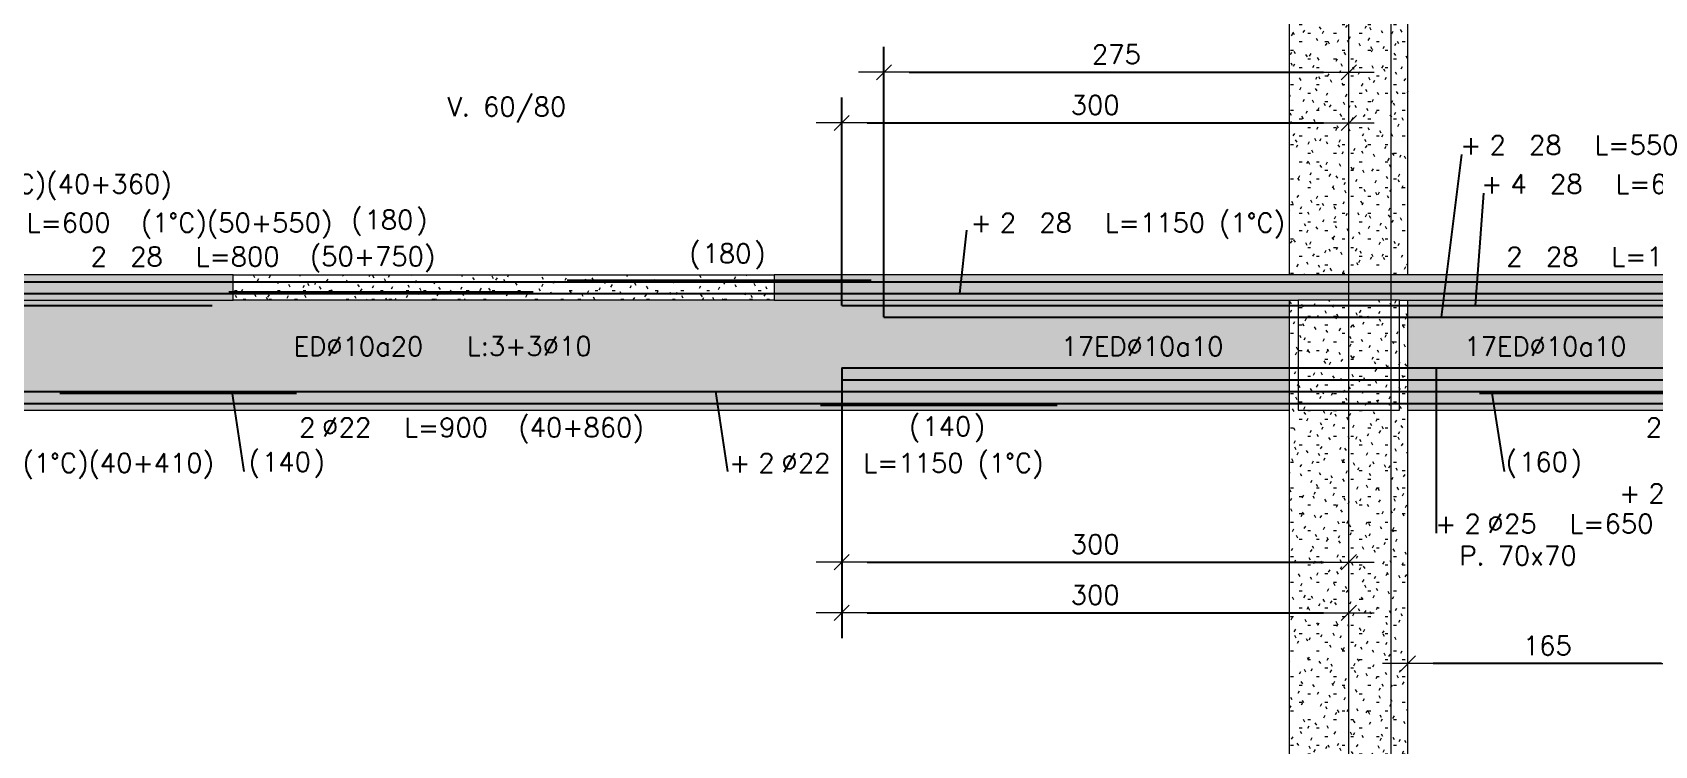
# Model space of a CAD drawing. Extents: x -3544 to 11711, y -11366 to 8565.
# Drawn here: x 608 to 1568, y 1949 to 2371 of the extents above; entities that cross this region are included whole.
import ezdxf
from ezdxf.enums import TextEntityAlignment as Align

# ---------------------------------------------------------------- set-up
doc = ezdxf.new("R2010")
doc.units = 0
doc.header["$LTSCALE"] = 30
doc.header["$MEASUREMENT"] = 0
doc.linetypes.add('EJE2$0$RLE-PROYECCION', pattern=[0.71438, 0.47625, -0.23813])
doc.layers.get('0').update_dxf_attribs({"linetype": 'CONTINUOUS'})
doc.layers.add('EJE2$0$RLA-ACHURADO', color=30, linetype='EJE2$0$RLE-PROYECCION', lineweight=15, transparency=0.7)
for name, color, linetype, lineweight in [('EJE2$0$RLA-CONTORNO', 30, 'CONTINUOUS', 15), ('EJE2$0$RLA-COTAS', 7, 'CONTINUOUS', 9), ('EJE2$0$RLA-EJES', 1, 'CONTINUOUS', 9), ('EJE2$0$RLA-TEXTOS-1', 9, 'CONTINUOUS', 9)]:
    doc.layers.add(name, color=color, linetype=linetype, lineweight=lineweight)
doc.layers.add('EJE2$0$RLA-FE', color=7, linetype='CONTINUOUS')
doc.layers.add('EJE2$0$RLA-TEXTOS-FE', color=9, linetype='CONTINUOUS')
doc.styles.add('EJE2$0$RomanS', font='romans.shx', dxfattribs={"height": 11.25})
doc.dimstyles.new('EJE2$0$ING-50', dxfattribs={"dimscale": 50, "dimtxt": 0.27, "dimasz": 0.3, "dimexe": 0, "dimexo": 0, "dimgap": 0.1, "dimtad": 1, "dimdec": 1, "dimzin": 12, "dimdsep": 46, "dimtxsty": 'EJE2$0$RomanS', "dimblk": 'EJE2$0$TICK1', "dimblk1": 'EJE2$0$TICK1', "dimblk2": 'EJE2$0$TICK1', "dimcen": 0.09, "dimclrd": 2, "dimclre": 1, "dimclrt": 3, "dimadec": 0, "dimazin": 0, "dimtfac": 1, "dimtdec": 0, "dimtix": 1, "dimtmove": 2, "dimatfit": 3, "dimldrblk": 'EJE2$0$TICK1', "dimfxl": 0, "dimfxlon": 1, "dimtolj": 1, "dimtzin": 0, "dimarcsym": 0})
pattern_1 = [(0, (-1898.762, -1266.802), (20.32, 5.08), [1.676, -13.564, 1.676, -13.564, -81.28]), (0, (-1898.762, -1266.802), (20.32, 5.08), [-30.48, 1.676, -28.804, 1.676, -13.564, -35.56]), (0, (-1898.762, -1266.802), (20.32, 5.08), [-76.2, 1.676, -8.484, 1.676, -23.724]), (120, (-1891.142, -1264.262), (-14.559409, 15.057636), [1.676, -13.564, 1.676, -13.564, -81.28]), (120, (-1891.142, -1264.262), (-14.559409, 15.057636), [-30.48, 1.676, -28.804, 1.676, -13.564, -35.56]), (120, (-1891.142, -1264.262), (-14.559409, 15.057636), [-76.2, 1.676, -8.484, 1.676, -23.724]), (240, (-1888.602, -1254.102), (-5.760591, -20.137636), [1.676, -13.564, 1.676, -13.564, -81.28]), (240, (-1888.602, -1254.102), (-5.760591, -20.137636), [-30.48, 1.676, -28.804, 1.676, -13.564, -35.56]), (240, (-1888.602, -1254.102), (-5.760591, -20.137636), [-76.2, 1.676, -8.484, 1.676, -23.724])]

# ---------------------------------------------------------------- blocks, each defined once
blk = doc.blocks.new('*U34')
at = {"layer": 'EJE2$0$RLA-FE'}
for p, q in [((0, -50), (0, 0)), ((0, 0), (668.21, 0)), ((668.21, 0), (718.21, 0)), ((718.21, 0), (750, 0)), ((750, 0), (750, 0))]:
    blk.add_line(p, q, dxfattribs=at)
at = {"layer": 'EJE2$0$RLA-FE', "color": 3, "style": 'EJE2$0$RomanS', "flags": 8}
for tag, p in [('F=', (283.44, 9.32)), ('NUM', (297.85, 9.32))]:
    blk.add_attdef(tag, text='', height=11.25, dxfattribs=at).set_placement(p, align=Align.RIGHT)
at = {"layer": 'EJE2$0$RLA-FE', "color": 3, "style": 'EJE2$0$RomanS'}
for tag, p, flags in [('PHI', (301.74, 9.54), 14), ('DIAM', (311.6, 9.32), 12), ('MINUS', (333.62, 9.32), 13), ('MARK', (347.01, 9.32), 13), ('TEXTO_FE1', (350.31, 9.32), 8), ('TEXTO_FE2', (417.83, 9.34), 8), ('TIPO', (373.8, -75.78), 13), ('NVECES', (359.93, -94.72), 13), ('NUMFE', (363.86, -114.48), 13), ('CAPA', (372.06, -133.6), 13), ('DESPLAZA', (278.34, -151.59), 13), ('ESPACIO', (284.39, -169.95), 13), ('CANT', (298.23, -188.75), 13)]:
    blk.add_attdef(tag, p, '', height=11.25, dxfattribs=dict(at, flags=flags))
blk = doc.blocks.new('*U197')
at = {"layer": 'EJE2$0$RLA-FE'}
for q in [(0, 0), (1068.21, 0)]:
    blk.add_line((0, 0), q, dxfattribs=at)
at = {"layer": 'EJE2$0$RLA-FE', "color": 3, "style": 'EJE2$0$RomanS', "flags": 8}
for tag, p in [('F=', (550.98, 9.32)), ('NUM', (565.39, 9.32))]:
    blk.add_attdef(tag, text='', height=11.25, dxfattribs=at).set_placement(p, align=Align.RIGHT)
at = {"layer": 'EJE2$0$RLA-FE', "color": 3, "style": 'EJE2$0$RomanS'}
for tag, p, flags in [('PHI', (569.28, 9.54), 14), ('DIAM', (579.14, 9.32), 12), ('MINUS', (601.16, 9.32), 13), ('MARK', (614.55, 9.32), 13), ('TEXTO_FE1', (617.85, 9.32), 8), ('TEXTO_FE2', (685.37, 9.34), 8), ('TIPO', (573.8, -75.78), 13), ('NVECES', (559.93, -94.72), 13), ('NUMFE', (563.86, -114.48), 13), ('CAPA', (572.06, -133.6), 13), ('DESPLAZA', (278.34, -151.59), 13), ('ESPACIO', (284.39, -169.95), 13), ('CANT', (298.23, -188.75), 13)]:
    blk.add_attdef(tag, p, '', height=11.25, dxfattribs=dict(at, flags=flags))
blk = doc.blocks.new('*U37')
at = {"layer": 'EJE2$0$RLA-FE', "color": 6}
blk.add_line((0, 1), (180, 1), dxfattribs=at)
at = {"layer": 'EJE2$0$RLA-FE', "color": 3, "style": 'EJE2$0$RomanS', "flags": 8}
for tag, p in [('(', (75.66, 11.14)), ('EMP', (94.68, 11.14)), (')', (113.99, 11.14))]:
    blk.add_attdef(tag, text='', height=11.25, dxfattribs=at).set_placement(p, align=Align.CENTER)
blk = doc.blocks.new('*U41')
at = {"layer": 'EJE2$0$RLA-FE'}
for p, q in [((0, -50), (0, 0)), ((0, 0), (468.21, 0)), ((468.21, 0), (518.21, 0)), ((518.21, 0), (550, 0)), ((550, 0), (550, 0))]:
    blk.add_line(p, q, dxfattribs=at)
at = {"layer": 'EJE2$0$RLA-FE', "color": 3, "style": 'EJE2$0$RomanS', "flags": 8}
for tag, p in [('F=', (183.44, 36.32)), ('NUM', (197.85, 36.32))]:
    blk.add_attdef(tag, text='', height=11.25, dxfattribs=at).set_placement(p, align=Align.RIGHT)
at = {"layer": 'EJE2$0$RLA-FE', "color": 3, "style": 'EJE2$0$RomanS'}
for tag, p, flags in [('PHI', (201.74, 36.54), 14), ('DIAM', (211.6, 36.32), 12), ('MINUS', (233.62, 36.32), 13), ('MARK', (247.01, 36.32), 13), ('TEXTO_FE1', (250.31, 36.32), 8), ('TEXTO_FE2', (317.83, 36.34), 8), ('TIPO', (273.8, -75.78), 13), ('NVECES', (259.93, -94.72), 13), ('NUMFE', (263.86, -114.48), 13), ('CAPA', (272.06, -133.6), 13), ('DESPLAZA', (278.34, -151.59), 13), ('ESPACIO', (284.39, -169.95), 13), ('CANT', (298.23, -188.75), 13)]:
    blk.add_attdef(tag, p, '', height=11.25, dxfattribs=dict(at, flags=flags))
blk = doc.blocks.new('*U196')
at = {"layer": 'EJE2$0$RLA-FE'}
for q in [(0, 0), (1068.21, 0)]:
    blk.add_line((0, 0), q, dxfattribs=at)
at = {"layer": 'EJE2$0$RLA-FE', "color": 3, "style": 'EJE2$0$RomanS', "flags": 8}
for tag, p in [('F=', (451.32, 36.32)), ('NUM', (465.73, 36.32))]:
    blk.add_attdef(tag, text='', height=11.25, dxfattribs=at).set_placement(p, align=Align.RIGHT)
at = {"layer": 'EJE2$0$RLA-FE', "color": 3, "style": 'EJE2$0$RomanS'}
for tag, p, flags in [('PHI', (469.62, 36.54), 14), ('DIAM', (479.48, 36.32), 12), ('MINUS', (501.5, 36.32), 13), ('MARK', (514.89, 36.32), 13), ('TEXTO_FE1', (518.19, 36.32), 8), ('TEXTO_FE2', (585.71, 36.34), 8), ('TIPO', (573.8, -75.78), 13), ('NVECES', (559.93, -94.72), 13), ('NUMFE', (563.86, -114.48), 13), ('CAPA', (572.06, -133.6), 13), ('DESPLAZA', (278.34, -151.59), 13), ('ESPACIO', (284.39, -169.95), 13), ('CANT', (298.23, -188.75), 13)]:
    blk.add_attdef(tag, p, '', height=11.25, dxfattribs=dict(at, flags=flags))
blk = doc.blocks.new('*U42')
at = {"layer": 'EJE2$0$RLA-FE', "color": 6}
blk.add_line((0, 1), (180, 1), dxfattribs=at)
at = {"layer": 'EJE2$0$RLA-FE', "color": 3, "style": 'EJE2$0$RomanS', "flags": 8}
for tag, p in [('(', (75.66, 38.14)), ('EMP', (94.68, 38.14)), (')', (113.99, 38.14))]:
    blk.add_attdef(tag, text='', height=11.25, dxfattribs=at).set_placement(p, align=Align.CENTER)
blk = doc.blocks.new('*U198')
at = {"layer": 'EJE2$0$RLA-FE'}
for p, q in [((0, 0), (0, 0)), ((0, 0), (518.21, 0)), ((518.21, 0), (568.21, 0)), ((568.21, 0), (600, 0)), ((600, 0), (600, 0))]:
    blk.add_line(p, q, dxfattribs=at)
at = {"layer": 'EJE2$0$RLA-FE', "color": 3, "style": 'EJE2$0$RomanS', "flags": 8}
for tag, p in [('F=', (390.88, 66.32)), ('NUM', (405.29, 66.32))]:
    blk.add_attdef(tag, text='', height=11.25, dxfattribs=at).set_placement(p, align=Align.RIGHT)
at = {"layer": 'EJE2$0$RLA-FE', "color": 3, "style": 'EJE2$0$RomanS'}
for tag, p, flags in [('PHI', (409.19, 66.54), 14), ('DIAM', (419.04, 66.32), 12), ('MINUS', (441.06, 66.32), 13), ('MARK', (454.45, 66.32), 13), ('TEXTO_FE1', (457.75, 66.32), 8), ('TEXTO_FE2', (525.28, 66.34), 8), ('TIPO', (298.8, -75.78), 13), ('NVECES', (284.93, -94.72), 13), ('NUMFE', (288.86, -114.48), 13), ('CAPA', (297.06, -133.6), 13), ('DESPLAZA', (278.34, -151.59), 13), ('ESPACIO', (284.39, -169.95), 13), ('CANT', (298.23, -188.75), 13)]:
    blk.add_attdef(tag, p, '', height=11.25, dxfattribs=dict(at, flags=flags))
blk = doc.blocks.new('EJE2$0$TICK1')
for points in [[(-1, 0), (1, 0)], [(-0.3, -0.3), (0.3, 0.3)]]:
    blk.add_lwpolyline(points)
blk = doc.blocks.new('*D88')
at = {"layer": 'EJE2$0$RLA-COTAS', "color": 2, "lineweight": -2, "transparency": 16777216}
blk.add_line((-1679.52, 85), (-1409.52, 85), dxfattribs=at)
at = {"layer": 'EJE2$0$RLA-COTAS', "color": 2, "lineweight": -2, "transparency": 16777216, "xscale": 15, "yscale": 15, "zscale": 15, "rotation": 180}
blk.add_blockref('EJE2$0$TICK1', (-1694.52, 85), dxfattribs=at)
at = {"layer": 'EJE2$0$RLA-COTAS', "color": 2, "lineweight": -2, "transparency": 16777216, "xscale": 15, "yscale": 15, "zscale": 15}
blk.add_blockref('EJE2$0$TICK1', (-1394.52, 85), dxfattribs=at)
at = {"layer": 'EJE2$0$RLA-COTAS', "color": 3, "transparency": 16777216, "insert": (-1544.52, 95.62), "char_height": 11.25, "attachment_point": 5, "style": 'EJE2$0$RomanS'}
blk.add_mtext('\\A1;300', dxfattribs=at)
blk = doc.blocks.new('*U199')
at = {"layer": 'EJE2$0$RLA-FE'}
for p, q in [((0, 0), (0, 0)), ((0, 0), (468.21, 0)), ((468.21, 0), (518.21, 0)), ((518.21, 0), (550, 0)), ((550, 0), (550, 0))]:
    blk.add_line(p, q, dxfattribs=at)
at = {"layer": 'EJE2$0$RLA-FE', "color": 3, "style": 'EJE2$0$RomanS', "flags": 8}
for tag, p in [('F=', (353.52, 96.32)), ('NUM', (367.93, 96.32))]:
    blk.add_attdef(tag, text='', height=11.25, dxfattribs=at).set_placement(p, align=Align.RIGHT)
at = {"layer": 'EJE2$0$RLA-FE', "color": 3, "style": 'EJE2$0$RomanS'}
for tag, p, flags in [('PHI', (371.83, 96.54), 14), ('DIAM', (381.68, 96.32), 12), ('MINUS', (403.7, 96.32), 13), ('MARK', (417.09, 96.32), 13), ('TEXTO_FE1', (420.39, 96.32), 8), ('TEXTO_FE2', (487.92, 96.34), 8), ('TIPO', (273.8, -75.78), 13), ('NVECES', (259.93, -94.72), 13), ('NUMFE', (263.86, -114.48), 13), ('CAPA', (272.06, -133.6), 13), ('DESPLAZA', (278.34, -151.59), 13), ('ESPACIO', (284.39, -169.95), 13), ('CANT', (298.23, -188.75), 13)]:
    blk.add_attdef(tag, p, '', height=11.25, dxfattribs=dict(at, flags=flags))
blk = doc.blocks.new('*D89')
at = {"layer": 'EJE2$0$RLA-COTAS', "color": 2, "lineweight": -2, "transparency": 16777216}
blk.add_line((-1654.52, 115), (-1409.52, 115), dxfattribs=at)
at = {"layer": 'EJE2$0$RLA-COTAS', "color": 2, "lineweight": -2, "transparency": 16777216, "xscale": 15, "yscale": 15, "zscale": 15, "rotation": 180}
blk.add_blockref('EJE2$0$TICK1', (-1669.52, 115), dxfattribs=at)
at = {"layer": 'EJE2$0$RLA-COTAS', "color": 2, "lineweight": -2, "transparency": 16777216, "xscale": 15, "yscale": 15, "zscale": 15}
blk.add_blockref('EJE2$0$TICK1', (-1394.52, 115), dxfattribs=at)
at = {"layer": 'EJE2$0$RLA-COTAS', "color": 3, "transparency": 16777216, "insert": (-1532.02, 125.62), "char_height": 11.25, "attachment_point": 5, "style": 'EJE2$0$RomanS'}
blk.add_mtext('\\A1;275', dxfattribs=at)
blk = doc.blocks.new('*U50')
at = {"layer": 'EJE2$0$RLA-FE'}
for p, q in [((0, -40), (0, 0)), ((0, 0), (278.21, 0)), ((278.21, 0), (328.21, 0)), ((328.21, 0), (360, 0)), ((360, 0), (360, 0))]:
    blk.add_line(p, q, dxfattribs=at)
at = {"layer": 'EJE2$0$RLA-FE', "color": 3, "style": 'EJE2$0$RomanS', "flags": 8}
for tag, p in [('F=', (88.44, 66.32)), ('NUM', (102.85, 66.32))]:
    blk.add_attdef(tag, text='', height=11.25, dxfattribs=at).set_placement(p, align=Align.RIGHT)
at = {"layer": 'EJE2$0$RLA-FE', "color": 3, "style": 'EJE2$0$RomanS'}
for tag, p, flags in [('PHI', (106.74, 66.54), 14), ('DIAM', (116.6, 66.32), 12), ('MINUS', (138.62, 66.32), 13), ('MARK', (152.01, 66.32), 13), ('TEXTO_FE1', (155.31, 66.32), 8), ('TEXTO_FE2', (222.83, 66.34), 8), ('TIPO', (178.8, -75.78), 13), ('NVECES', (164.93, -94.72), 13), ('NUMFE', (168.86, -114.48), 13), ('CAPA', (177.06, -133.6), 13), ('DESPLAZA', (278.34, -151.59), 13), ('ESPACIO', (284.39, -169.95), 13), ('CANT', (298.23, -188.75), 13)]:
    blk.add_attdef(tag, p, '', height=11.25, dxfattribs=dict(at, flags=flags))
blk = doc.blocks.new('*U180')
at = {"layer": 'EJE2$0$RLA-FE'}
for p, q in [((0, 40), (0, 0)), ((68.35, 0), (846.56, 0)), ((828.21, 0), (860, 0)), ((846.56, 0), (896.56, 0)), ((860, 0), (860, 0))]:
    blk.add_line(p, q, dxfattribs=at)
at = {"layer": 'EJE2$0$RLA-FE', "color": 3, "style": 'EJE2$0$RomanS', "flags": 8}
for tag, p in [('F=', (338.44, -19.89)), ('NUM', (352.85, -19.89))]:
    blk.add_attdef(tag, text='', height=11.25, dxfattribs=at).set_placement(p, align=Align.RIGHT)
at = {"layer": 'EJE2$0$RLA-FE', "color": 3, "style": 'EJE2$0$RomanS'}
for tag, p, flags in [('DIAM', (366.6, -19.89), 12), ('MINUS', (388.62, -19.89), 13), ('MARK', (402.01, -19.89), 13), ('TEXTO_FE1', (405.31, -19.89), 8), ('PHI', (425.09, -19.68), 12), ('TEXTO_FE2', (472.83, -19.88), 8), ('TIPO', (428.8, -57.92), 13), ('NVECES', (414.93, -76.86), 13), ('NUMFE', (418.86, -96.62), 13), ('CAPA', (427.06, -115.74), 13), ('DESPLAZA', (277.18, -134.17), 13), ('ESPACIO', (283.22, -152.53), 13), ('CANT', (297.06, -171.33), 13)]:
    blk.add_attdef(tag, p, '', height=11.25, dxfattribs=dict(at, flags=flags))
blk = doc.blocks.new('*U56')
at = {"layer": 'EJE2$0$RLA-FE', "color": 6}
blk.add_line((0, -1), (140, -1), dxfattribs=at)
at = {"layer": 'EJE2$0$RLA-FE', "color": 3, "style": 'EJE2$0$RomanS', "flags": 8}
for tag, p in [('(', (55.66, -19.26)), ('EMP', (74.68, -19.26)), (')', (93.99, -19.26))]:
    blk.add_attdef(tag, text='', height=11.25, dxfattribs=at).set_placement(p, align=Align.CENTER)
blk = doc.blocks.new('*U59')
at = {"layer": 'EJE2$0$RLA-FE'}
for p, q in [((0, 40), (0, 0)), ((0, 0), (328.21, 0)), ((328.21, 0), (378.21, 0)), ((378.21, 0), (410, 0)), ((410, 0), (410, 0))]:
    blk.add_line(p, q, dxfattribs=at)
at = {"layer": 'EJE2$0$RLA-FE', "color": 3, "style": 'EJE2$0$RomanS', "flags": 8}
for tag, p in [('F=', (113.44, -47.89)), ('NUM', (127.85, -47.89))]:
    blk.add_attdef(tag, text='', height=11.25, dxfattribs=at).set_placement(p, align=Align.RIGHT)
at = {"layer": 'EJE2$0$RLA-FE', "color": 3, "style": 'EJE2$0$RomanS'}
for tag, p, flags in [('PHI', (131.74, -47.68), 12), ('DIAM', (141.6, -47.89), 12), ('MINUS', (163.62, -47.89), 13), ('MARK', (177.01, -47.89), 13), ('TEXTO_FE1', (180.31, -47.89), 8), ('TEXTO_FE2', (247.83, -47.88), 8), ('TIPO', (203.8, -57.92), 13), ('NVECES', (189.93, -76.86), 13), ('NUMFE', (193.86, -96.62), 13), ('CAPA', (202.06, -115.74), 13), ('DESPLAZA', (277.18, -134.17), 13), ('ESPACIO', (283.22, -152.53), 13), ('CANT', (297.06, -171.33), 13)]:
    blk.add_attdef(tag, p, '', height=11.25, dxfattribs=dict(at, flags=flags))
blk = doc.blocks.new('*U64')
at = {"layer": 'EJE2$0$RLA-FE'}
for p, q in [((0, 0), (0, 0)), ((0, 0), (918.21, 0)), ((918.21, 0), (968.21, 0))]:
    blk.add_line(p, q, dxfattribs=at)
at = {"layer": 'EJE2$0$RLA-FE', "color": 3, "style": 'EJE2$0$RomanS', "flags": 8}
for tag, p in [('F=', (408.44, -47.89)), ('NUM', (422.85, -47.89))]:
    blk.add_attdef(tag, text='', height=11.25, dxfattribs=at).set_placement(p, align=Align.RIGHT)
at = {"layer": 'EJE2$0$RLA-FE', "color": 3, "style": 'EJE2$0$RomanS'}
for tag, p, flags in [('PHI', (426.74, -47.68), 12), ('DIAM', (436.6, -47.89), 12), ('MINUS', (458.62, -47.89), 13), ('MARK', (472.01, -47.89), 13), ('TEXTO_FE1', (475.31, -47.89), 8), ('TEXTO_FE2', (542.83, -47.88), 8), ('TIPO', (498.8, -57.92), 13), ('NVECES', (484.93, -76.86), 13), ('NUMFE', (488.86, -96.62), 13), ('CAPA', (497.06, -115.74), 13), ('DESPLAZA', (277.18, -134.17), 13), ('ESPACIO', (283.22, -152.53), 13), ('CANT', (297.06, -171.33), 13)]:
    blk.add_attdef(tag, p, '', height=11.25, dxfattribs=dict(at, flags=flags))
blk = doc.blocks.new('*U181')
at = {"layer": 'EJE2$0$RLA-FE', "color": 6}
blk.add_line((0, -1), (140, -1), dxfattribs=at)
at = {"layer": 'EJE2$0$RLA-FE', "color": 3, "style": 'EJE2$0$RomanS', "flags": 8}
for tag, p in [('(', (115, -47.26)), ('EMP', (134.02, -47.26)), (')', (153.34, -47.26))]:
    blk.add_attdef(tag, text='', height=11.25, dxfattribs=at).set_placement(p, align=Align.CENTER)
blk = doc.blocks.new('*U60')
at = {"layer": 'EJE2$0$RLA-FE'}
for q in [(0, 0), (1068.21, 0)]:
    blk.add_line((0, 0), q, dxfattribs=at)
at = {"layer": 'EJE2$0$RLA-FE', "color": 3, "style": 'EJE2$0$RomanS', "flags": 8}
for tag, p in [('F=', (483.44, -47.89)), ('NUM', (497.85, -47.89))]:
    blk.add_attdef(tag, text='', height=11.25, dxfattribs=at).set_placement(p, align=Align.RIGHT)
at = {"layer": 'EJE2$0$RLA-FE', "color": 3, "style": 'EJE2$0$RomanS'}
for tag, p, flags in [('PHI', (501.74, -47.68), 12), ('DIAM', (511.6, -47.89), 12), ('MINUS', (533.62, -47.89), 13), ('MARK', (547.01, -47.89), 13), ('TEXTO_FE1', (550.31, -47.89), 8), ('TEXTO_FE2', (617.83, -47.88), 8), ('TIPO', (573.8, -57.92), 13), ('NVECES', (559.93, -76.86), 13), ('NUMFE', (563.86, -96.62), 13), ('CAPA', (572.06, -115.74), 13), ('DESPLAZA', (277.18, -134.17), 13), ('ESPACIO', (283.22, -152.53), 13), ('CANT', (297.06, -171.33), 13)]:
    blk.add_attdef(tag, p, '', height=11.25, dxfattribs=dict(at, flags=flags))
blk = doc.blocks.new('*U57')
at = {"layer": 'EJE2$0$RLA-FE'}
for q in [(0, 0), (1068.21, 0)]:
    blk.add_line((0, 0), q, dxfattribs=at)
at = {"layer": 'EJE2$0$RLA-FE', "color": 3, "style": 'EJE2$0$RomanS', "flags": 8}
for tag, p in [('F=', (483.44, -19.89)), ('NUM', (497.85, -19.89))]:
    blk.add_attdef(tag, text='', height=11.25, dxfattribs=at).set_placement(p, align=Align.RIGHT)
at = {"layer": 'EJE2$0$RLA-FE', "color": 3, "style": 'EJE2$0$RomanS'}
for tag, p, flags in [('PHI', (501.74, -19.68), 12), ('DIAM', (511.6, -19.89), 12), ('MINUS', (533.62, -19.89), 13), ('MARK', (547.01, -19.89), 13), ('TEXTO_FE1', (550.31, -19.89), 8), ('TEXTO_FE2', (617.83, -19.88), 8), ('TIPO', (573.8, -57.92), 13), ('NVECES', (559.93, -76.86), 13), ('NUMFE', (563.86, -96.62), 13), ('CAPA', (572.06, -115.74), 13), ('DESPLAZA', (277.18, -134.17), 13), ('ESPACIO', (283.22, -152.53), 13), ('CANT', (297.06, -171.33), 13)]:
    blk.add_attdef(tag, p, '', height=11.25, dxfattribs=dict(at, flags=flags))
blk = doc.blocks.new('*U184')
at = {"layer": 'EJE2$0$RLA-FE'}
for q in [(0, 0), (1118.21, 0)]:
    blk.add_line((0, 0), q, dxfattribs=at)
at = {"layer": 'EJE2$0$RLA-FE', "color": 3, "style": 'EJE2$0$RomanS'}
for tag, p, flags in [('TIPO', (598.8, -57.92), 13), ('PHI', (490.82, -72.68), 12), ('DIAM', (500.67, -72.89), 12), ('MINUS', (522.69, -72.89), 13), ('MARK', (536.08, -72.89), 13), ('TEXTO_FE1', (539.38, -72.89), 8), ('NVECES', (584.93, -76.86), 13), ('TEXTO_FE2', (606.91, -72.88), 8), ('NUMFE', (588.86, -96.62), 13), ('CAPA', (597.06, -115.74), 13), ('DESPLAZA', (277.18, -134.17), 13), ('ESPACIO', (283.22, -152.53), 13), ('CANT', (297.06, -171.33), 13)]:
    blk.add_attdef(tag, p, '', height=11.25, dxfattribs=dict(at, flags=flags))
at = {"layer": 'EJE2$0$RLA-FE', "color": 3, "style": 'EJE2$0$RomanS', "flags": 8}
for tag, p in [('F=', (472.51, -72.89)), ('NUM', (486.92, -72.89))]:
    blk.add_attdef(tag, text='', height=11.25, dxfattribs=at).set_placement(p, align=Align.RIGHT)
blk = doc.blocks.new('*D85')
at = {"layer": 'EJE2$0$RLA-COTAS', "color": 2, "lineweight": -2, "transparency": 16777216}
blk.add_line((-1679.52, -175), (-1409.52, -175), dxfattribs=at)
at = {"layer": 'EJE2$0$RLA-COTAS', "color": 2, "lineweight": -2, "transparency": 16777216, "xscale": 15, "yscale": 15, "zscale": 15, "rotation": 180}
blk.add_blockref('EJE2$0$TICK1', (-1694.52, -175), dxfattribs=at)
at = {"layer": 'EJE2$0$RLA-COTAS', "color": 2, "lineweight": -2, "transparency": 16777216, "xscale": 15, "yscale": 15, "zscale": 15}
blk.add_blockref('EJE2$0$TICK1', (-1394.52, -175), dxfattribs=at)
at = {"layer": 'EJE2$0$RLA-COTAS', "color": 3, "transparency": 16777216, "insert": (-1544.52, -164.38), "char_height": 11.25, "attachment_point": 5, "style": 'EJE2$0$RomanS'}
blk.add_mtext('\\A1;300', dxfattribs=at)
blk = doc.blocks.new('*U182')
at = {"layer": 'EJE2$0$RLA-FE'}
for p, q in [((0, 0), (0, 0)), ((0, 0), (568.21, 0)), ((568.21, 0), (618.21, 0)), ((618.21, 0), (650, 0)), ((650, 0), (650, 0))]:
    blk.add_line(p, q, dxfattribs=at)
at = {"layer": 'EJE2$0$RLA-FE', "color": 3, "style": 'EJE2$0$RomanS'}
for tag, p, flags in [('TIPO', (323.8, -57.92), 13), ('NVECES', (309.93, -76.86), 13), ('NUMFE', (313.86, -96.62), 13), ('PHI', (382.03, -97.68), 12), ('DIAM', (391.88, -97.89), 12), ('MINUS', (413.9, -97.89), 13), ('MARK', (427.29, -97.89), 13), ('TEXTO_FE1', (430.59, -97.89), 8), ('TEXTO_FE2', (498.12, -97.88), 8), ('CAPA', (322.06, -115.74), 13), ('DESPLAZA', (277.18, -134.17), 13), ('ESPACIO', (283.22, -152.53), 13), ('CANT', (297.06, -171.33), 13)]:
    blk.add_attdef(tag, p, '', height=11.25, dxfattribs=dict(at, flags=flags))
at = {"layer": 'EJE2$0$RLA-FE', "color": 3, "style": 'EJE2$0$RomanS', "flags": 8}
for tag, p in [('F=', (363.72, -97.89)), ('NUM', (378.13, -97.89))]:
    blk.add_attdef(tag, text='', height=11.25, dxfattribs=at).set_placement(p, align=Align.RIGHT)
blk = doc.blocks.new('*D86')
at = {"layer": 'EJE2$0$RLA-COTAS', "color": 2, "lineweight": -2, "transparency": 16777216}
blk.add_line((-1679.52, -205), (-1409.52, -205), dxfattribs=at)
at = {"layer": 'EJE2$0$RLA-COTAS', "color": 2, "lineweight": -2, "transparency": 16777216, "xscale": 15, "yscale": 15, "zscale": 15, "rotation": 180}
blk.add_blockref('EJE2$0$TICK1', (-1694.52, -205), dxfattribs=at)
at = {"layer": 'EJE2$0$RLA-COTAS', "color": 2, "lineweight": -2, "transparency": 16777216, "xscale": 15, "yscale": 15, "zscale": 15}
blk.add_blockref('EJE2$0$TICK1', (-1394.52, -205), dxfattribs=at)
at = {"layer": 'EJE2$0$RLA-COTAS', "color": 3, "transparency": 16777216, "insert": (-1544.52, -194.38), "char_height": 11.25, "attachment_point": 5, "style": 'EJE2$0$RomanS'}
blk.add_mtext('\\A1;300', dxfattribs=at)
blk = doc.blocks.new('*D83')
at = {"layer": 'EJE2$0$RLA-COTAS', "color": 2, "lineweight": -2, "transparency": 16777216}
blk.add_line((-1209.52, -235), (-1344.52, -235), dxfattribs=at)
at = {"layer": 'EJE2$0$RLA-COTAS', "color": 2, "lineweight": -2, "transparency": 16777216, "xscale": 15, "yscale": 15, "zscale": 15, "rotation": 180}
blk.add_blockref('EJE2$0$TICK1', (-1359.52, -235), dxfattribs=at)
at = {"layer": 'EJE2$0$RLA-COTAS', "color": 2, "lineweight": -2, "transparency": 16777216, "xscale": 15, "yscale": 15, "zscale": 15}
blk.add_blockref('EJE2$0$TICK1', (-1194.52, -235), dxfattribs=at)
at = {"layer": 'EJE2$0$RLA-COTAS', "color": 3, "transparency": 16777216, "insert": (-1277.02, -224.38), "char_height": 11.25, "attachment_point": 5, "style": 'EJE2$0$RomanS'}
blk.add_mtext('\\A1;165', dxfattribs=at)
blk = doc.blocks.new('*U183')
at = {"layer": 'EJE2$0$RLA-FE', "color": 6}
blk.add_line((0, -1), (160, -1), dxfattribs=at)
at = {"layer": 'EJE2$0$RLA-FE', "color": 3, "style": 'EJE2$0$RomanS', "flags": 8}
for tag, p in [('(', (18.95, -47.26)), ('EMP', (37.98, -47.26)), (')', (57.29, -47.26))]:
    blk.add_attdef(tag, text='', height=11.25, dxfattribs=at).set_placement(p, align=Align.CENTER)
blk = doc.blocks.new('EJE2')
at = {"layer": 'EJE2$0$RLA-ACHURADO'}
h = blk.add_hatch(dxfattribs=at)
h.set_pattern_fill('FP_1', color=256, style=0, pattern_type=2)
h.set_pattern_definition(pattern_1)
h.paths.add_polyline_path([(-1359.52, -5), (-1359.52, 376), (-1364.52, 376), (-1364.52, 311), (-1424.52, 311), (-1424.52, 376), (-1429.52, 376), (-1429.52, -5), (-1423.06, -5)], flags=0)
h = blk.add_hatch(dxfattribs=at)
h.set_pattern_fill('FP_1', color=256, style=0, pattern_type=2)
h.set_pattern_definition(pattern_1)
h.paths.add_polyline_path([(-1423.06, -20), (1625.48, -20), (1625.48, -5), (-1734.52, -5), (-1734.52, -20)], flags=0)
h.paths.add_polyline_path([(-2429.52, -20), (-2054.52, -20), (-2054.52, -5), (-2429.52, -5)], flags=0)
h = blk.add_hatch(dxfattribs=at)
h.set_pattern_fill('FP_1', color=256, style=0, pattern_type=2)
h.set_pattern_definition(pattern_1)
h.paths.add_polyline_path([(-1734.52, -20), (-1734.52, -5), (-2054.52, -5), (-2054.52, -20)], flags=0)
h = blk.add_hatch(dxfattribs=at)
h.set_pattern_fill('FP_1', color=256, style=0, pattern_type=2)
h.set_pattern_definition(pattern_1)
h.paths.add_polyline_path([(-2359.52, -85), (-1429.52, -85), (-1429.52, -20), (-2359.52, -20)], flags=0)
h = blk.add_hatch(dxfattribs=at)
h.set_pattern_fill('FP_1', color=256, style=0, pattern_type=2)
h.set_pattern_definition(pattern_1)
h.paths.add_polyline_path([(-1379.52, -401), (-1359.52, -401), (-1359.52, -20), (-1364.52, -20), (-1364.52, -85), (-1424.52, -85), (-1424.52, -20), (-1429.52, -20), (-1429.52, -401), (-1423.06, -401)], flags=0)
h = blk.add_hatch(dxfattribs=at)
h.set_pattern_fill('FP_1', color=256, style=0, pattern_type=2)
h.set_pattern_definition(pattern_1)
h.paths.add_polyline_path([(-1424.52, -85), (-1364.52, -85), (-1364.52, -20), (-1424.52, -20)], flags=0)
h = blk.add_hatch(dxfattribs=at)
h.set_pattern_fill('FP_1', color=256, style=0, pattern_type=2)
h.set_pattern_definition(pattern_1)
h.paths.add_polyline_path([(-864.52, -85), (-429.52, -85), (-429.52, -20), (-864.52, -20)], flags=0)
h.paths.add_polyline_path([(-1359.52, -85), (-924.52, -85), (-924.52, -20), (-1359.52, -20)], flags=0)
at = {"layer": 'EJE2$0$RLA-CONTORNO'}
for p, q in [((-1429.52, -5), (-1429.52, 376)), ((-1359.52, -5), (-1359.52, 376)), ((-2054.52, -5), (-2429.52, -5)), ((-2054.52, -20), (-2054.52, -5)), ((-2054.52, -5), (-1734.52, -5)), ((2140.48, -5), (-1734.52, -5)), ((-1734.52, -5), (-1734.52, -20)), ((-2364.52, -20), (-2054.52, -20)), ((-1734.52, -20), (-2054.52, -20)), ((-1734.52, -20), (-1424.52, -20)), ((-1429.52, -401), (-1429.52, -20)), ((-1424.52, -20), (-1424.52, -85)), ((-1364.52, -20), (-1424.51, -20)), ((-1364.52, -20), (-924.52, -20)), ((-1364.52, -85), (-1364.52, -20)), ((-1359.52, -401), (-1359.52, -20)), ((-2359.52, -85), (-1429.52, -85)), ((-1424.52, -85), (-1364.52, -85)), ((-1359.52, -85), (-924.52, -85))]:
    blk.add_line(p, q, dxfattribs=at)
at = {"layer": 'EJE2$0$RLA-EJES'}
for p, q in [((-1394.52, -973.11), (-1394.52, 1460.5)), ((-1369.52, -973.11), (-1369.52, 1445.85))]:
    blk.add_line(p, q, dxfattribs=at)
at = {"layer": 'EJE2$0$RLA-FE', "color": 1}
for p, q in [((-1669.52, -30), (-1669.52, 130)), ((-1694.52, -23), (-1694.52, 100)), ((-1694.52, -60), (-1694.52, -220)), ((-1694.52, -67), (-1694.52, -190))]:
    blk.add_line(p, q, dxfattribs=at)
at = {"layer": 'EJE2$0$RLA-FE', "color": 2}
for p, q in [((-1327.78, 66.32), (-1339.84, -30)), ((-1314.8, 43.53), (-1319.69, -23)), ((-1620.72, 21.5), (-1624.78, -16)), ((-1342.58, -157.89), (-1342.58, -60)), ((-2048.01, -121.26), (-2055.1, -74)), ((-1761.93, -121.26), (-1769.03, -74)), ((-1302.33, -121.26), (-1309.76, -75))]:
    blk.add_line(p, q, dxfattribs=at)
at = {"layer": 'EJE2$0$RLA-FE'}
ref = blk.add_blockref('*U199', (-1669.52, -30), dxfattribs=at)
ref.add_attrib('DIAM', '28', (-1287.84, 66.32), dxfattribs={"color": 3, "height": 11.25, "style": 'EJE2$0$RomanS'})
ref.add_attrib('NUM', '2', dxfattribs={"color": 3, "height": 11.25, "style": 'EJE2$0$RomanS'}).set_placement((-1301.59, 66.32), align=Align.RIGHT)
ref.add_attrib('TEXTO_FE1', 'L=550', (-1249.13, 66.32), dxfattribs={"color": 3, "height": 11.25, "style": 'EJE2$0$RomanS'})
ref.add_attrib('TEXTO_FE2', '(3°C)', (-1181.6, 66.34), dxfattribs={"color": 3, "height": 11.25, "style": 'EJE2$0$RomanS'})
ref.add_attrib('F=', '+', dxfattribs={"color": 3, "height": 11.25, "style": 'EJE2$0$RomanS'}).set_placement((-1316, 66.32), align=Align.RIGHT)
ref = blk.add_blockref('*U50', (-2427.02, -23), dxfattribs=at)
ref.add_attrib('DIAM', '22', (-2310.42, 43.32), dxfattribs={"color": 3, "height": 11.25, "style": 'EJE2$0$RomanS'})
ref.add_attrib('NUM', '2', dxfattribs={"color": 3, "height": 11.25, "style": 'EJE2$0$RomanS'}).set_placement((-2324.17, 43.32), align=Align.RIGHT)
ref.add_attrib('TEXTO_FE1', 'L=400', (-2271.71, 43.32), dxfattribs={"color": 3, "height": 11.25, "style": 'EJE2$0$RomanS'})
ref.add_attrib('TEXTO_FE2', '(2°C)(40+360)', (-2204.19, 43.34), dxfattribs={"color": 3, "height": 11.25, "style": 'EJE2$0$RomanS'})
ref.add_attrib('F=', '+', dxfattribs={"color": 3, "height": 11.25, "style": 'EJE2$0$RomanS'}).set_placement((-2338.58, 43.32), align=Align.RIGHT)
ref = blk.add_blockref('*U198', (-1694.52, -23), dxfattribs=at)
ref.add_attrib('DIAM', '28', (-1275.48, 43.32), dxfattribs={"color": 3, "height": 11.25, "style": 'EJE2$0$RomanS'})
ref.add_attrib('NUM', '4', dxfattribs={"color": 3, "height": 11.25, "style": 'EJE2$0$RomanS'}).set_placement((-1289.23, 43.32), align=Align.RIGHT)
ref.add_attrib('TEXTO_FE1', 'L=600', (-1236.77, 43.32), dxfattribs={"color": 3, "height": 11.25, "style": 'EJE2$0$RomanS'})
ref.add_attrib('TEXTO_FE2', '(2°C)', (-1169.24, 43.34), dxfattribs={"color": 3, "height": 11.25, "style": 'EJE2$0$RomanS'})
ref.add_attrib('F=', '+', dxfattribs={"color": 3, "height": 11.25, "style": 'EJE2$0$RomanS'}).set_placement((-1303.64, 43.32), align=Align.RIGHT)
ref = blk.add_blockref('*U41', (-2427.02, -16), dxfattribs=at)
ref.add_attrib('DIAM', '28', (-2215.42, 20.32), dxfattribs={"color": 3, "height": 11.25, "style": 'EJE2$0$RomanS'})
ref.add_attrib('NUM', '2', dxfattribs={"color": 3, "height": 11.25, "style": 'EJE2$0$RomanS'}).set_placement((-2229.17, 20.32), align=Align.RIGHT)
ref.add_attrib('TEXTO_FE1', 'L=600', (-2176.71, 20.32), dxfattribs={"color": 3, "height": 11.25, "style": 'EJE2$0$RomanS'})
ref.add_attrib('TEXTO_FE2', '(1°C)(50+550)', (-2109.19, 20.34), dxfattribs={"color": 3, "height": 11.25, "style": 'EJE2$0$RomanS'})
ref.add_attrib('F=', '+', dxfattribs={"color": 3, "height": 11.25, "style": 'EJE2$0$RomanS'}).set_placement((-2243.58, 20.32), align=Align.RIGHT)
ref = blk.add_blockref('*U42', (-2057.02, -16), dxfattribs=at)
ref.add_attrib('EMP', '180', dxfattribs={"color": 3, "height": 11.25, "style": 'EJE2$0$RomanS'}).set_placement((-1962.34, 22.14), align=Align.CENTER)
ref.add_attrib('(', '(', dxfattribs={"color": 3, "height": 11.25, "style": 'EJE2$0$RomanS'}).set_placement((-1981.36, 22.14), align=Align.CENTER)
ref.add_attrib(')', ')', dxfattribs={"color": 3, "height": 11.25, "style": 'EJE2$0$RomanS'}).set_placement((-1943.02, 22.14), align=Align.CENTER)
ref = blk.add_blockref('*U196', (-2057.02, -16), dxfattribs=at)
ref.add_attrib('DIAM', '28', (-1577.54, 20.32), dxfattribs={"color": 3, "height": 11.25, "style": 'EJE2$0$RomanS'})
ref.add_attrib('NUM', '2', dxfattribs={"color": 3, "height": 11.25, "style": 'EJE2$0$RomanS'}).set_placement((-1591.29, 20.32), align=Align.RIGHT)
ref.add_attrib('TEXTO_FE1', 'L=1150', (-1538.83, 20.32), dxfattribs={"color": 3, "height": 11.25, "style": 'EJE2$0$RomanS'})
ref.add_attrib('TEXTO_FE2', '(1°C)', (-1471.31, 20.34), dxfattribs={"color": 3, "height": 11.25, "style": 'EJE2$0$RomanS'})
ref.add_attrib('F=', '+', dxfattribs={"color": 3, "height": 11.25, "style": 'EJE2$0$RomanS'}).set_placement((-1605.7, 20.32), align=Align.RIGHT)
ref = blk.add_blockref('*U34', (-2427.02, -9), dxfattribs=at)
ref.add_attrib('DIAM', '28', (-2115.42, 0.32), dxfattribs={"color": 3, "height": 11.25, "style": 'EJE2$0$RomanS'})
ref.add_attrib('NUM', '2', dxfattribs={"color": 3, "height": 11.25, "style": 'EJE2$0$RomanS'}).set_placement((-2129.17, 0.32), align=Align.RIGHT)
ref.add_attrib('TEXTO_FE1', 'L=800', (-2076.71, 0.32), dxfattribs={"color": 3, "height": 11.25, "style": 'EJE2$0$RomanS'})
ref.add_attrib('TEXTO_FE2', '(50+750)', (-2009.19, 0.34), dxfattribs={"color": 3, "height": 11.25, "style": 'EJE2$0$RomanS'})
ref = blk.add_blockref('*U37', (-1857.02, -9), dxfattribs=at)
ref.add_attrib('EMP', '180', dxfattribs={"color": 3, "height": 11.25, "style": 'EJE2$0$RomanS'}).set_placement((-1762.34, 2.14), align=Align.CENTER)
ref.add_attrib('(', '(', dxfattribs={"color": 3, "height": 11.25, "style": 'EJE2$0$RomanS'}).set_placement((-1781.36, 2.14), align=Align.CENTER)
ref.add_attrib(')', ')', dxfattribs={"color": 3, "height": 11.25, "style": 'EJE2$0$RomanS'}).set_placement((-1743.02, 2.14), align=Align.CENTER)
ref = blk.add_blockref('*U197', (-1857.02, -9), dxfattribs=at)
ref.add_attrib('DIAM', '28', (-1277.88, 0.32), dxfattribs={"color": 3, "height": 11.25, "style": 'EJE2$0$RomanS'})
ref.add_attrib('NUM', '2', dxfattribs={"color": 3, "height": 11.25, "style": 'EJE2$0$RomanS'}).set_placement((-1291.63, 0.32), align=Align.RIGHT)
ref.add_attrib('TEXTO_FE1', 'L=1150', (-1239.17, 0.32), dxfattribs={"color": 3, "height": 11.25, "style": 'EJE2$0$RomanS'})
ref = blk.add_blockref('*U59', (-2427.02, -74), dxfattribs=at)
ref.add_attrib('DIAM', '22', (-2285.42, -121.89), dxfattribs={"color": 3, "height": 11.25, "style": 'EJE2$0$RomanS'})
ref.add_attrib('NUM', '2', dxfattribs={"color": 3, "height": 11.25, "style": 'EJE2$0$RomanS'}).set_placement((-2299.17, -121.89), align=Align.RIGHT)
ref.add_attrib('TEXTO_FE1', 'L=450', (-2246.71, -121.89), dxfattribs={"color": 3, "height": 11.25, "style": 'EJE2$0$RomanS'})
ref.add_attrib('TEXTO_FE2', '(1°C)(40+410)', (-2179.19, -121.88), dxfattribs={"color": 3, "height": 11.25, "style": 'EJE2$0$RomanS'})
ref.add_attrib('PHI', '%%C', (-2295.27, -121.68), dxfattribs={"color": 3, "height": 11.25, "style": 'EJE2$0$RomanS'})
ref.add_attrib('F=', '+', dxfattribs={"color": 3, "height": 11.25, "style": 'EJE2$0$RomanS'}).set_placement((-2313.58, -121.89), align=Align.RIGHT)
ref = blk.add_blockref('*U180', (-2427.02, -81), dxfattribs=at)
ref.add_attrib('DIAM', '22', (-1992.07, -100.89), dxfattribs={"color": 3, "height": 11.25, "style": 'EJE2$0$RomanS'})
ref.add_attrib('NUM', '2', dxfattribs={"color": 3, "height": 11.25, "style": 'EJE2$0$RomanS'}).set_placement((-2005.82, -100.89), align=Align.RIGHT)
ref.add_attrib('TEXTO_FE1', 'L=900', (-1953.36, -100.89), dxfattribs={"color": 3, "height": 11.25, "style": 'EJE2$0$RomanS'})
ref.add_attrib('TEXTO_FE2', '(40+860)', (-1885.84, -100.88), dxfattribs={"color": 3, "height": 11.25, "style": 'EJE2$0$RomanS'})
ref.add_attrib('PHI', '%%C', (-2001.93, -100.68), dxfattribs={"color": 3, "height": 11.25, "style": 'EJE2$0$RomanS'})
ref = blk.add_blockref('*U182', (-1694.52, -60), dxfattribs=at)
ref.add_attrib('DIAM', '25', (-1302.64, -157.89), dxfattribs={"color": 3, "height": 11.25, "style": 'EJE2$0$RomanS'})
ref.add_attrib('NUM', '2', dxfattribs={"color": 3, "height": 11.25, "style": 'EJE2$0$RomanS'}).set_placement((-1316.39, -157.89), align=Align.RIGHT)
ref.add_attrib('TEXTO_FE1', 'L=650', (-1263.93, -157.89), dxfattribs={"color": 3, "height": 11.25, "style": 'EJE2$0$RomanS'})
ref.add_attrib('TEXTO_FE2', '(2°C)', (-1196.4, -157.88), dxfattribs={"color": 3, "height": 11.25, "style": 'EJE2$0$RomanS'})
ref.add_attrib('PHI', '%%C', (-1312.49, -157.68), dxfattribs={"color": 3, "height": 11.25, "style": 'EJE2$0$RomanS'})
ref.add_attrib('F=', '+', dxfattribs={"color": 3, "height": 11.25, "style": 'EJE2$0$RomanS'}).set_placement((-1330.8, -157.89), align=Align.RIGHT)
ref = blk.add_blockref('*U184', (-1694.52, -67), dxfattribs=at)
ref.add_attrib('NUM', '2', dxfattribs={"color": 3, "height": 11.25, "style": 'EJE2$0$RomanS'}).set_placement((-1207.6, -139.89), align=Align.RIGHT)
ref.add_attrib('F=', '+', dxfattribs={"color": 3, "height": 11.25, "style": 'EJE2$0$RomanS'}).set_placement((-1222.01, -139.89), align=Align.RIGHT)
ref = blk.add_blockref('*U64', (-2157.02, -74), dxfattribs=at)
ref.add_attrib('DIAM', '22', (-1720.42, -121.89), dxfattribs={"color": 3, "height": 11.25, "style": 'EJE2$0$RomanS'})
ref.add_attrib('NUM', '2', dxfattribs={"color": 3, "height": 11.25, "style": 'EJE2$0$RomanS'}).set_placement((-1734.17, -121.89), align=Align.RIGHT)
ref.add_attrib('TEXTO_FE1', 'L=1150', (-1681.71, -121.89), dxfattribs={"color": 3, "height": 11.25, "style": 'EJE2$0$RomanS'})
ref.add_attrib('TEXTO_FE2', '(1°C)', (-1614.19, -121.88), dxfattribs={"color": 3, "height": 11.25, "style": 'EJE2$0$RomanS'})
ref.add_attrib('PHI', '%%C', (-1730.27, -121.68), dxfattribs={"color": 3, "height": 11.25, "style": 'EJE2$0$RomanS'})
ref.add_attrib('F=', '+', dxfattribs={"color": 3, "height": 11.25, "style": 'EJE2$0$RomanS'}).set_placement((-1748.58, -121.89), align=Align.RIGHT)
ref = blk.add_blockref('*U181', (-2157.02, -74), dxfattribs=at)
ref.add_attrib('EMP', '140', dxfattribs={"color": 3, "height": 11.25, "style": 'EJE2$0$RomanS'}).set_placement((-2023, -121.26), align=Align.CENTER)
ref.add_attrib('(', '(', dxfattribs={"color": 3, "height": 11.25, "style": 'EJE2$0$RomanS'}).set_placement((-2042.02, -121.26), align=Align.CENTER)
ref.add_attrib(')', ')', dxfattribs={"color": 3, "height": 11.25, "style": 'EJE2$0$RomanS'}).set_placement((-2003.68, -121.26), align=Align.CENTER)
ref = blk.add_blockref('*U183', (-1317.27, -74), dxfattribs=at)
ref.add_attrib('EMP', '160', dxfattribs={"color": 3, "height": 11.25, "style": 'EJE2$0$RomanS'}).set_placement((-1279.29, -121.26), align=Align.CENTER)
ref.add_attrib('(', '(', dxfattribs={"color": 3, "height": 11.25, "style": 'EJE2$0$RomanS'}).set_placement((-1298.32, -121.26), align=Align.CENTER)
ref.add_attrib(')', ')', dxfattribs={"color": 3, "height": 11.25, "style": 'EJE2$0$RomanS'}).set_placement((-1259.98, -121.26), align=Align.CENTER)
blk.add_blockref('*U60', (-1297.02, -74), dxfattribs=at)
ref = blk.add_blockref('*U57', (-1707.02, -81), dxfattribs=at)
ref.add_attrib('NUM', '2', dxfattribs={"color": 3, "height": 11.25, "style": 'EJE2$0$RomanS'}).set_placement((-1209.17, -100.89), align=Align.RIGHT)
ref = blk.add_blockref('*U56', (-1707.02, -81), dxfattribs=at)
ref.add_attrib('EMP', '140', dxfattribs={"color": 3, "height": 11.25, "style": 'EJE2$0$RomanS'}).set_placement((-1632.34, -100.26), align=Align.CENTER)
ref.add_attrib('(', '(', dxfattribs={"color": 3, "height": 11.25, "style": 'EJE2$0$RomanS'}).set_placement((-1651.36, -100.26), align=Align.CENTER)
ref.add_attrib(')', ')', dxfattribs={"color": 3, "height": 11.25, "style": 'EJE2$0$RomanS'}).set_placement((-1613.02, -100.26), align=Align.CENTER)
ref = blk.add_blockref('*U56', (-1707.02, -81), dxfattribs=at)
ref.add_attrib('EMP', '140', dxfattribs={"color": 3, "height": 11.25, "style": 'EJE2$0$RomanS'}).set_placement((-1632.34, -100.26), align=Align.CENTER)
ref.add_attrib('(', '(', dxfattribs={"color": 3, "height": 11.25, "style": 'EJE2$0$RomanS'}).set_placement((-1651.36, -100.26), align=Align.CENTER)
ref.add_attrib(')', ')', dxfattribs={"color": 3, "height": 11.25, "style": 'EJE2$0$RomanS'}).set_placement((-1613.02, -100.26), align=Align.CENTER)
at = {"layer": 'EJE2$0$RLA-TEXTOS-1', "char_height": 11.25, "attachment_point": 5, "style": 'EJE2$0$RomanS'}
for s, insert, width, line_spacing_factor in [('V. 60/80', (-1892.7, 92.8), 77.8962, 0.941778), ('P. 70x70', (-1294.39, -171.09), 129.8188, 0.983083)]:
    blk.add_mtext(s, dxfattribs=dict(at, insert=insert, width=width, line_spacing_factor=line_spacing_factor))
at = {"layer": 'EJE2$0$RLA-TEXTOS-FE', "color": 9, "style": 'EJE2$0$RomanS'}
for s, p in [('ED%%C10a20', (-1980.41, -52.9)), ('L:3+3%%C10', (-1879.36, -52.76)), ('17ED%%C10a10', (-1516.61, -52.9)), ('17ED%%C10a10', (-1278.18, -52.9))]:
    blk.add_text(s, height=11.25, dxfattribs=at).set_placement(p, align=Align.CENTER)
at = {"layer": 'EJE2$0$RLA-COTAS'}
for p1, p2, distance, picture, middle in [((-1669.52, -30), (-1394.52, -30), 145, '*D89', (-1532.02, 125.62)), ((-1694.52, -23), (-1394.52, -23), 108, '*D88', (-1544.52, 95.62)), ((-1194.52, -53), (-1359.52, -53), 182, '*D83', (-1277.02, -224.38)), ((-1694.52, -60), (-1394.52, -60), -145, '*D86', (-1544.52, -194.38)), ((-1694.52, -67), (-1394.52, -67), -108, '*D85', (-1544.52, -164.38))]:
    dim = blk.add_aligned_dim(p1=p1, p2=p2, distance=distance, dimstyle='EJE2$0$ING-50', dxfattribs=at)
    dim.commit()
    dim.dimension.update_dxf_attribs({"geometry": picture, "text_midpoint": middle})

msp = doc.modelspace()

# ---------------------------------------------------------------- block references
msp.add_blockref('EJE2', (2781.39, 2232.23))

doc.saveas('drawing.dxf')
